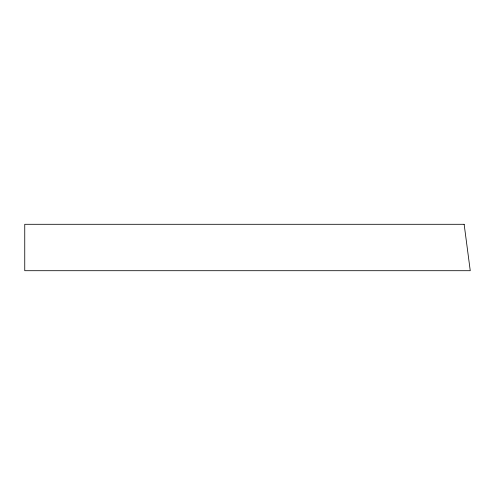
<?xml version="1.0" encoding="UTF-8"?>
<svg xmlns="http://www.w3.org/2000/svg" width="495" height="495" viewBox="0 0 495 495"><rect width="100%" height="100%" fill="white"/><g stroke="black" fill="none" stroke-linecap="round" stroke-linejoin="round"><path stroke-width="0.74" d="M464.143 224.297L24.75 224.297L24.75 270.703L470.25 270.703L464.143 224.297"/></g></svg>
